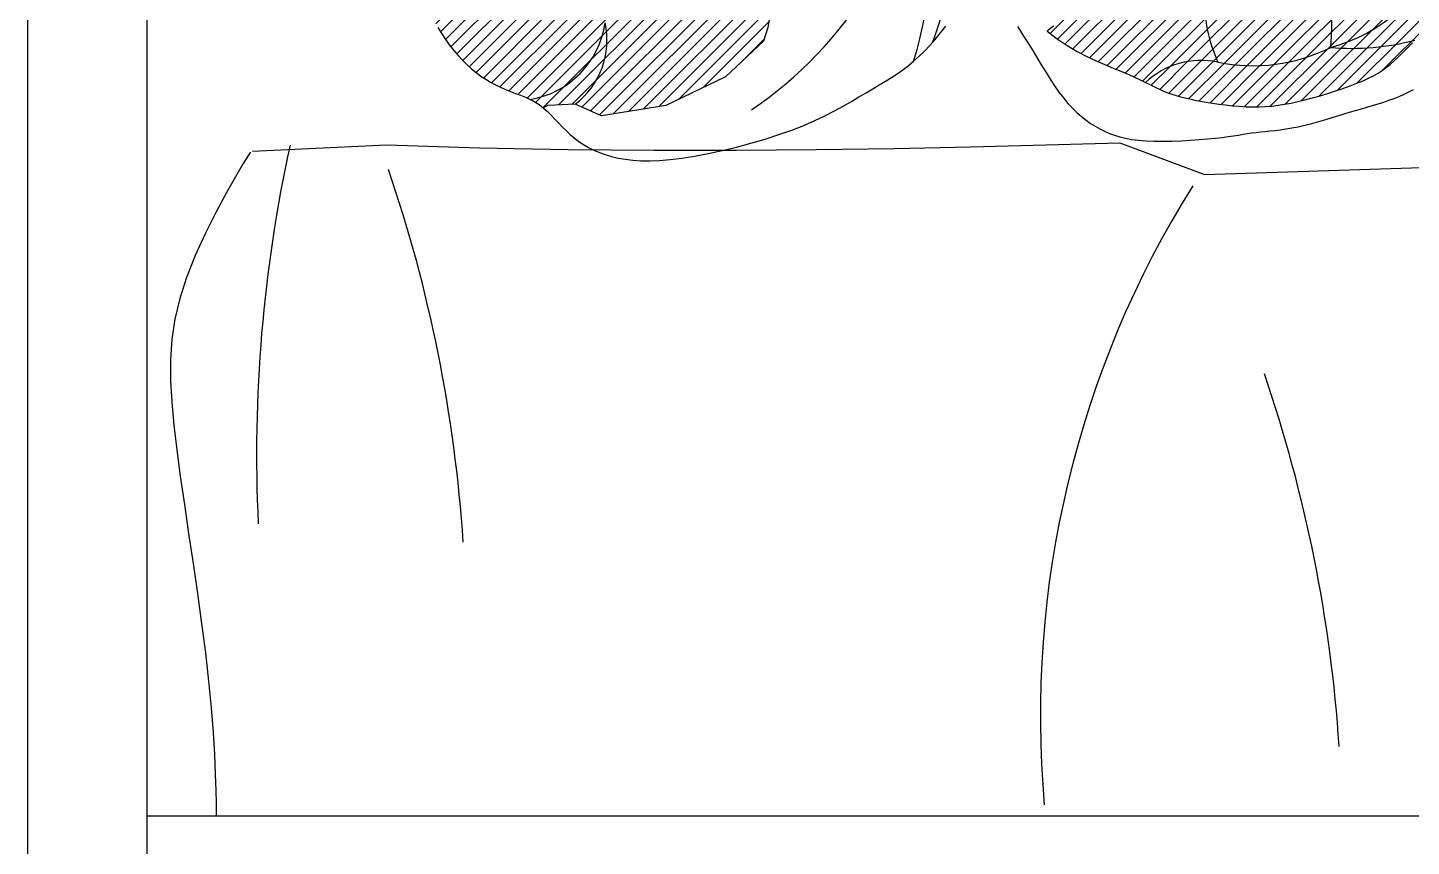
# Model space of a CAD drawing. Extents: x 795 to 3667, y 3293 to 6412.
# Drawn here: x 1654.6 to 1966.9, y 4349.8 to 4534.6 of the extents above; entities that cross this region are included whole.
import ezdxf

# ---------------------------------------------------------------- set-up
doc = ezdxf.new("R2010")
doc.units = 0
doc.header["$LTSCALE"] = 5
doc.header["$MEASUREMENT"] = 0
for name, color, linetype in [('3', 3, 'CONTINUOUS'), ('4', 4, 'CONTINUOUS'), ('7', 7, 'CONTINUOUS')]:
    doc.layers.add(name, color=color, linetype=linetype)
pattern_1 = [(45, (-355.5515, 0.422), (-1.796758, 1.796758), [])]

# ---------------------------------------------------------------- blocks, each defined once
blk = doc.blocks.new('玩具-03')
at = {"layer": '3'}
h = blk.add_hatch(dxfattribs=at)
h.set_pattern_fill('ANSI31', color=256, scale=20.328, style=0)
h.set_pattern_definition(pattern_1)
h.paths.add_polyline_path([(-20.22, 51.01), (-14.07, 58.45), (-9.21, 78.82, -0.137614), (-47.42, 61.68, -0.229754), (-67.17, 46.15, -0.292509), (-75.59, 23.19), (-68.14, 19.95), (-50.01, 22.87), (-33.17, 30.95), (-22.49, 40.98), (-21.19, 44.86)])
h.paths.add_polyline_path([(-88.31, 24.55), (-87.02, 23.87), (-85.8, 23.09), (-84.63, 22.21), (-83.36, 22.87), (-75.59, 23.19, 0.292509), (-67.17, 46.15, -0.326496)])
h.paths.add_polyline_path([(-67.17, 46.15, -0.325728), (-111.45, 75.15), (-112.24, 74.84), (-112.89, 74.68), (-113.66, 74.57), (-114.56, 74.47), (-115.56, 74.37), (-116.61, 74.24), (-117.67, 74.05), (-118.69, 73.76), (-119.63, 73.35), (-120.44, 72.78), (-121.09, 72.03), (-121.18, 71.25), (-121.29, 69.66), (-121.33, 68.01), (-121.27, 66.29), (-121.11, 64.5), (-120.84, 62.62), (-120.46, 60.66), (-119.98, 58.66), (-119.4, 56.63), (-118.74, 54.58), (-118, 52.54), (-117.18, 50.53), (-116.29, 48.57), (-115.34, 46.68), (-114.33, 44.85), (-113.27, 43.11), (-112.17, 41.44), (-111.02, 39.85), (-109.84, 38.34), (-108.62, 36.92), (-107.38, 35.59), (-106.11, 34.35), (-104.82, 33.19), (-103.51, 32.13), (-102.18, 31.15), (-100.83, 30.24), (-99.46, 29.42), (-98.07, 28.67), (-96.67, 27.99), (-95.25, 27.38), (-93.83, 26.81), (-92.42, 26.27), (-91.02, 25.73), (-89.65, 25.16), (-88.31, 24.55, 0.326496)])
h.paths.add_polyline_path([(-67.17, 46.15, 0.229754), (-47.42, 61.68, -0.211937), (-84.09, 100.26), (-84.72, 100.07), (-85.52, 99.96), (-86.5, 99.91), (-87.66, 99.9), (-88.95, 99.92), (-90.33, 99.94), (-91.79, 99.92), (-93.27, 99.86), (-94.76, 99.72), (-96.2, 99.47), (-97.58, 99.11), (-98.89, 98.63), (-100.11, 98.06), (-101.25, 97.41), (-102.31, 96.69), (-103.27, 95.92), (-104.13, 95.12), (-104.89, 94.3), (-105.55, 93.46), (-106.11, 92.62), (-106.59, 91.75), (-107, 90.85), (-107.35, 89.91), (-107.66, 88.91), (-107.93, 87.87), (-108.18, 86.75), (-108.42, 85.56), (-108.65, 84.33), (-108.88, 83.08), (-109.1, 81.84), (-109.32, 80.65), (-109.55, 79.52), (-109.78, 78.49), (-110.02, 77.58), (-110.27, 76.83), (-110.68, 75.91), (-111.45, 75.14, 0.325648)])
h = blk.add_hatch(dxfattribs=at)
h.set_pattern_fill('ANSI31', color=256, scale=20.328, style=0)
h.set_pattern_definition(pattern_1)
h.paths.add_polyline_path([(102.4, 59.33, 0.145173), (105.76, 35.06, 0.167724), (137.6, 39.24, 0.141831), (128.38, 86.12), (127.44, 86.02), (126.48, 85.92), (125.49, 85.82), (124.47, 85.73), (123.39, 85.65), (122.25, 85.58), (121.03, 85.53), (119.72, 85.49), (118.31, 85.48), (116.83, 85.46), (115.3, 85.44), (113.75, 85.4), (112.22, 85.32), (110.73, 85.19), (109.31, 85), (107.99, 84.73), (106.8, 84.37), (105.72, 83.93), (104.76, 83.42), (103.9, 82.84), (103.14, 82.22), (102.45, 81.55), (101.84, 80.85), (101.29, 80.12), (100.79, 79.39), (100.33, 78.66), (99.89, 77.96), (99.47, 77.31), (98.81, 76.41), (97.82, 75.62, -0.009566), (98.21, 73.98, -0.250478)])
h.paths.add_polyline_path([(69.89, 59.18), (69.1, 58.32), (68.32, 57.43), (67.58, 56.54), (66.86, 55.66), (66.18, 54.79), (65.53, 53.96), (64.92, 53.17), (64.35, 52.43), (63.82, 51.72), (63.33, 51.05), (62.88, 50.41), (62.47, 49.8), (62.09, 49.22), (61.76, 48.66), (61.46, 48.12), (60.97, 47.23), (60.23, 46.17), (59.34, 45.27), (58.56, 44.59), (57.57, 43.85), (60.4, 41.65), (63.23, 39.75), (66.02, 38.12), (68.74, 36.7), (71.37, 35.47), (73.88, 34.38), (76.23, 33.41), (78.42, 32.51), (80.4, 31.65), (82.2, 30.83), (83.84, 30.06), (85.34, 29.32, -0.246934), (105.76, 35.06, -0.145173), (102.4, 59.33, 0.250478), (98.21, 73.98, 0.009902), (97.81, 75.68), (96.88, 75.54), (95.86, 75.73), (95.18, 75.91), (94.45, 76.1), (93.69, 76.28), (92.89, 76.39), (92.07, 76.43), (91.22, 76.34), (90.35, 76.14), (89.46, 75.82), (88.57, 75.41), (87.67, 74.91), (86.77, 74.33), (85.89, 73.66), (85.01, 72.94), (84.16, 72.15), (83.32, 71.32), (82.49, 70.46), (81.67, 69.59), (80.85, 68.71), (80.04, 67.86), (79.21, 67.03), (78.38, 66.24), (77.54, 65.51), (76.68, 64.82), (75.82, 64.16), (74.96, 63.52), (74.09, 62.88), (73.23, 62.22), (72.38, 61.53), (71.54, 60.8), (70.71, 60.01)])
h.paths.add_polyline_path([(113.72, 22.49), (115.6, 22.43), (117.43, 22.44), (119.23, 22.52), (121.01, 22.67), (122.79, 22.89), (124.59, 23.18), (126.43, 23.54), (128.34, 23.96), (130.34, 24.45), (132.42, 25.01), (134.58, 25.61), (136.76, 26.27), (138.93, 26.95), (141.06, 27.66), (143.09, 28.39), (145, 29.11), (146.75, 29.82), (148.3, 30.52), (149.69, 31.22), (150.95, 31.94), (152.12, 32.7), (153.24, 33.52), (154.35, 34.41), (155.48, 35.41), (156.66, 36.52), (157.94, 37.76), (159.28, 39.12), (160.65, 40.56), (161.33, 41.31, -0.088495), (137.6, 39.24, -0.169139), (105.49, 35.11, 0.243781), (85.34, 29.32), (86.73, 28.64), (88.03, 28), (89.27, 27.42), (90.46, 26.89), (91.63, 26.42), (92.8, 26.01), (93.99, 25.63), (95.21, 25.29), (96.48, 24.97), (97.83, 24.68), (99.26, 24.39), (100.8, 24.1), (102.45, 23.81), (104.21, 23.53), (106.05, 23.25), (107.94, 23), (109.86, 22.79), (111.8, 22.61)])
h.paths.add_polyline_path([(137.6, 39.24, 0.238492), (169.1, 67.27), (168.77, 69.2), (168.4, 71.08), (167.99, 72.9), (167.56, 74.61), (167.1, 76.19), (166.61, 77.64), (166.09, 78.96), (165.51, 80.16), (164.88, 81.24), (164.18, 82.2), (163.4, 83.06), (162.53, 83.82), (161.57, 84.48), (160.51, 85.05), (159.37, 85.55), (158.16, 85.99), (156.87, 86.38), (155.53, 86.73), (154.13, 87.06), (152.68, 87.38), (151.2, 87.69), (149.7, 87.99), (148.21, 88.27), (146.74, 88.52), (145.32, 88.73), (143.97, 88.88), (142.72, 88.97), (141.58, 88.98), (140.57, 88.92), (139.68, 88.78), (138.87, 88.59), (138.13, 88.35), (137.44, 88.1), (136.76, 87.82), (136.08, 87.56), (135.01, 87.19), (133.8, 86.9), (132.96, 86.73), (132.08, 86.58), (131.18, 86.45), (130.26, 86.34), (129.32, 86.23), (128.38, 86.12, -0.141831)])
h.paths.add_polyline_path([(161.33, 41.31), (162.01, 42.06), (163.35, 43.6), (164.61, 45.14), (165.77, 46.68), (166.79, 48.17), (167.65, 49.61), (168.35, 51), (168.9, 52.38), (169.32, 53.76), (169.61, 55.17), (169.79, 56.64), (169.87, 58.18), (169.86, 59.82), (169.77, 61.58), (169.61, 63.43), (169.38, 65.33), (169.1, 67.27, -0.238492), (137.6, 39.24, 0.088495)], flags=17)
for centre, radius, start, end in [((-61.69, 74.54), 93.31, 338.6982, 13.891), ((-67.52, 63.23), 91.77, 342.3048, 12.8296)]:
    blk.add_arc(centre, radius, start, end, dxfattribs=at)
at = {"layer": '7'}
for points in [[(-114.33, 44.85), (-113.27, 43.11), (-112.17, 41.44), (-111.02, 39.85), (-109.84, 38.34), (-108.62, 36.92), (-107.38, 35.59), (-106.11, 34.35), (-104.82, 33.19), (-103.51, 32.13), (-102.18, 31.15), (-100.83, 30.24), (-99.46, 29.42), (-98.07, 28.67), (-96.67, 27.99), (-95.25, 27.38), (-93.83, 26.81), (-92.42, 26.27), (-91.02, 25.73), (-89.65, 25.16), (-88.31, 24.55), (-87.02, 23.87), (-85.8, 23.09), (-84.63, 22.21), (-83.52, 21.24), (-82.45, 20.19), (-81.39, 19.1), (-80.34, 17.98), (-79.28, 16.86), (-78.19, 15.75), (-77.05, 14.68), (-75.85, 13.67), (-74.59, 12.72), (-73.26, 11.84), (-71.85, 11.03), (-70.36, 10.28), (-68.78, 9.6), (-67.12, 9), (-65.36, 8.47), (-63.5, 8.02), (-61.51, 7.66), (-59.37, 7.4), (-57.05, 7.25), (-54.53, 7.22), (-51.78, 7.33), (-48.78, 7.58), (-45.49, 7.98), (-41.92, 8.56), (-38.11, 9.28), (-34.15, 10.14), (-30.09, 11.12), (-26.03, 12.2), (-22.03, 13.37), (-18.17, 14.61), (-14.51, 15.91), (-11.12, 17.24), (-8, 18.6), (-5.11, 19.96), (-2.44, 21.33), (0.03, 22.67), (2.33, 23.98), (4.48, 25.24), (6.5, 26.44), (8.41, 27.57), (10.22, 28.65), (11.96, 29.69), (13.63, 30.74), (15.25, 31.8), (16.82, 32.91), (18.37, 34.08), (19.9, 35.34), (21.44, 36.72), (22.97, 38.2), (24.49, 39.8), (26, 41.5), (27.51, 43.3), (29, 45.21)], [(49.25, 45.15), (50.06, 43.81), (50.94, 42.43), (51.86, 40.98), (52.85, 39.42), (53.89, 37.74), (54.97, 35.94), (56.1, 34.07), (57.26, 32.17), (58.46, 30.27), (59.68, 28.41), (60.92, 26.63), (62.17, 24.97), (63.43, 23.45), (64.7, 22.08), (65.97, 20.83), (67.26, 19.71), (68.55, 18.7), (69.85, 17.79), (71.15, 16.97), (72.47, 16.23), (73.79, 15.56), (75.15, 14.96), (76.57, 14.43), (78.08, 13.98), (79.69, 13.59), (81.45, 13.28), (83.36, 13.04), (85.47, 12.88), (87.77, 12.8), (90.23, 12.78), (92.79, 12.82), (95.39, 12.91), (97.97, 13.05), (100.47, 13.22), (102.83, 13.41), (105, 13.62), (106.94, 13.84), (108.66, 14.06), (110.2, 14.28), (111.59, 14.5), (112.89, 14.71), (114.12, 14.9), (115.32, 15.09), (116.53, 15.25), (117.78, 15.4), (119.08, 15.53), (120.45, 15.67), (121.88, 15.82), (123.38, 16), (124.97, 16.23), (126.65, 16.51), (128.42, 16.86), (130.28, 17.29), (132.23, 17.79), (134.23, 18.34), (136.26, 18.92), (138.3, 19.52), (140.31, 20.13), (142.29, 20.73), (144.19, 21.3), (146.02, 21.84), (147.75, 22.34), (149.42, 22.83), (151.01, 23.31), (152.55, 23.8), (154.04, 24.3), (155.49, 24.82), (156.9, 25.39), (158.29, 26), (159.64, 26.65), (160.96, 27.34)], [(57.57, 43.85), (60.4, 41.65), (63.23, 39.75), (66.02, 38.12), (68.74, 36.7), (71.37, 35.47), (73.88, 34.38), (76.23, 33.41), (78.42, 32.51), (80.4, 31.65), (82.2, 30.83), (83.84, 30.06), (85.34, 29.32), (86.73, 28.64), (88.03, 28), (89.27, 27.42), (90.46, 26.89), (91.63, 26.42), (92.8, 26.01), (93.99, 25.63), (95.21, 25.29), (96.48, 24.97), (97.83, 24.68), (99.26, 24.39), (100.8, 24.1), (102.45, 23.81), (104.21, 23.53), (106.05, 23.25), (107.94, 23), (109.86, 22.79), (111.8, 22.61), (113.72, 22.49), (115.6, 22.43), (117.43, 22.44), (119.23, 22.52), (121.01, 22.67), (122.79, 22.89), (124.59, 23.18), (126.43, 23.54), (128.34, 23.96), (130.34, 24.45), (132.42, 25.01), (134.58, 25.61), (136.76, 26.27), (138.93, 26.95), (141.06, 27.66), (143.09, 28.39), (145, 29.11), (146.75, 29.82), (148.3, 30.52), (149.69, 31.22), (150.95, 31.94), (152.12, 32.7), (153.24, 33.52), (154.35, 34.41), (155.48, 35.41), (156.66, 36.52), (157.94, 37.76), (159.28, 39.12), (160.65, 40.56)], [(59.34, 45.27), (58.56, 44.59), (57.57, 43.85)], [(-9.21, 78.82), (-14.07, 58.45), (-20.22, 51.01), (-21.19, 44.86), (-22.49, 40.98), (-33.17, 30.95), (-50.01, 22.87), (-68.14, 19.95), (-75.59, 23.19), (-83.36, 22.87), (-84.63, 22.21)]]:
    blk.add_lwpolyline(points, dxfattribs=at)
for centre, radius, start, end in [((-89, 115.17), 112.86, 304.0502, 352.7635), ((52.02, 46.76), 85.91, 354.9791, 27.269), ((125.64, 84.4), 46.72, 284.8299, 338.4859), ((145.01, 52.85), 43.09, 171.341, 204.3813), ((-92.52, 49.81), 25.62, 279.4614, 351.7881), ((-89.33, 41.25), 22.69, 307.2594, 12.478), ((115.61, 83.28), 49.22, 258.4458, 296.5309), ((143.67, 106.79), 67.82, 264.8606, 285.0894), ((101, 12.78), 22.78, 77.9473, 133.4306)]:
    blk.add_arc(centre, radius, start, end, dxfattribs=at)

msp = doc.modelspace()

# ---------------------------------------------------------------- linework, layer by layer
at = {"layer": '3'}
for centre, radius, start, end in [((2032.54, 4438.3), 326.29, 167.6533, 182.7628), ((1427.31, 4396.91), 326.29, 3.7862, 18.8957), ((2108.58, 4379.23), 225.4, 147.9342, 185.1088), ((1625.06, 4350.74), 326.29, 3.7862, 18.8957)]:
    msp.add_arc(centre, radius, start, end, dxfattribs=at)
at = {"layer": '4'}
for p, q in [((1654.57, 4056.68), (1654.57, 6356.68)), ((1681.57, 4356.68), (2554.57, 4356.68))]:
    msp.add_line(p, q, dxfattribs=at)
at = {"layer": '7'}
msp.add_line((1681.57, 4056.68), (1681.57, 4706.68), dxfattribs=at)
for points in [[(1705.31, 4506.67), (1735.59, 4508.11), (1756.55, 4507.46), (1776.61, 4507.06), (1795.9, 4506.89), (1814.51, 4506.9), (1832.57, 4507.06), (1850.17, 4507.33), (1867.43, 4507.69), (1884.39, 4508.12), (1901.12, 4508.59), (1920.24, 4501.4), (1936.65, 4501.93), (1952.99, 4502.46), (1969.31, 4502.99)], [(1704.86, 4506.48), (1704.43, 4505.79), (1703.25, 4503.88), (1701.51, 4500.94), (1699.38, 4497.19), (1697.02, 4492.83), (1694.63, 4488.07), (1692.36, 4483.12), (1690.41, 4478.18), (1688.9, 4473.43), (1687.82, 4468.81), (1687.15, 4464.25), (1686.83, 4459.66), (1686.82, 4454.95), (1687.08, 4450.04), (1687.56, 4444.85), (1688.23, 4439.29), (1689.03, 4433.3), (1689.94, 4426.96), (1690.91, 4420.36), (1691.91, 4413.61), (1692.9, 4406.81), (1693.84, 4400.05), (1694.69, 4393.44), (1695.42, 4387.08), (1695.99, 4381.06), (1696.42, 4375.49), (1696.73, 4370.46), (1696.93, 4366.06), (1697.06, 4362.39), (1697.12, 4359.54), (1697.15, 4357.6), (1697.15, 4356.68)]]:
    msp.add_lwpolyline(points, dxfattribs=at)

# ---------------------------------------------------------------- block references
at = {"layer": '4', "xscale": 0.8, "yscale": 0.8, "zscale": 0.8}
msp.add_blockref('玩具-03', (1838.65, 4498.74), dxfattribs=at)

doc.saveas('drawing.dxf')
